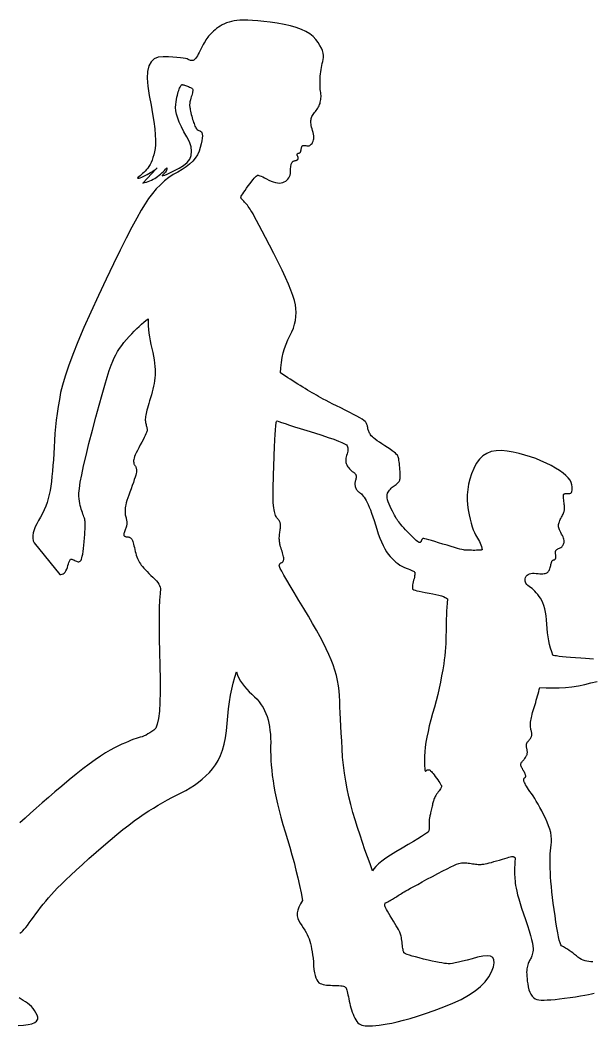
# Model space of a CAD drawing. Extents: x -1967 to 1912, y -945 to 732.
# Drawn here: x -936 to -27, y -945 to 654 of the extents above; entities that cross this region are included whole.
import ezdxf

# ---------------------------------------------------------------- set-up
doc = ezdxf.new("R2010")
doc.units = 0
doc.header["$LTSCALE"] = 20
doc.layers.add('_____1', color=7, linetype='CONTINUOUS')

msp = doc.modelspace()

# ---------------------------------------------------------------- linework, layer by layer
at = {"layer": '_____1', "color": 0, "linetype": 'CONTINUOUS', "flags": 128}
for points in [[(-24.9, -361.7), (-30.9, -361.4), (-37.6, -361), (-45, -360.5), (-53.2, -359.9), (-61.2, -359.2), (-68.2, -358.6), (-74.2, -357.9), (-79.2, -357.4), (-83.3, -356.8), (-86.3, -356.3), (-88.3, -355.8), (-89.4, -355.3), (-89.4, -355.3), (-91.2, -350), (-92.9, -344.6), (-94.4, -338.8), (-95.6, -332.8), (-96.7, -326.6), (-97.6, -320.1), (-98.3, -313.3), (-98.9, -306.3), (-99.4, -299.4), (-100.1, -293), (-101.1, -287.1), (-102.3, -281.7), (-103.7, -276.8), (-105.2, -272.4), (-107.1, -268.5), (-109.1, -265.1), (-111.2, -262), (-113.4, -259.2), (-115.6, -256.5), (-117.8, -254), (-120, -251.8), (-122.3, -249.7), (-124.6, -247.8), (-126.9, -246.2), (-129, -244.6), (-130.8, -243), (-132.1, -241.3), (-133, -239.5), (-133.5, -237.7), (-133.6, -235.8), (-133.4, -233.9), (-132.7, -231.9), (-131.6, -230), (-130.3, -228.4), (-128.6, -227.2), (-126.7, -226.2), (-124.5, -225.6), (-121.9, -225.2), (-119.1, -225.2), (-116, -225.5), (-112.8, -225.8), (-110, -226), (-107.4, -226.1), (-105.1, -226.1), (-103.1, -225.9), (-101.4, -225.6), (-100, -225.2), (-98.8, -224.6), (-97.8, -223.9), (-96.9, -223), (-96.1, -222), (-95.3, -220.8), (-94.7, -219.5), (-94.1, -218.1), (-93.5, -216.4), (-93.1, -214.7), (-92.7, -212.9), (-92.3, -211.4), (-91.9, -210), (-91.6, -208.8), (-91.4, -207.8), (-91.1, -207), (-90.9, -206.4), (-90.7, -205.9), (-90.6, -205.6), (-90.3, -205.3), (-90, -205), (-89.7, -204.8), (-89.3, -204.6), (-88.9, -204.4), (-88.4, -204.2), (-87.9, -204), (-87.3, -203.9), (-86.9, -203.7), (-86.4, -203.5), (-86, -203.2), (-85.7, -202.9), (-85.3, -202.6), (-85.1, -202.3), (-84.9, -201.9), (-84.7, -201.4), (-84.6, -200.9), (-84.5, -200.2), (-84.4, -199.5), (-84.5, -198.7), (-84.5, -197.8), (-84.6, -196.8), (-84.8, -195.8), (-84.9, -194.7), (-85, -193.7), (-85.1, -192.8), (-85.1, -192), (-85.1, -191.3), (-85.1, -190.6), (-85, -190), (-84.8, -189.6), (-84.6, -189.1), (-84.2, -188.7), (-83.7, -188.2), (-83, -187.7), (-82.2, -187.2), (-81.2, -186.6), (-80.1, -186.1), (-78.8, -185.5), (-77.5, -184.9), (-76.4, -184.2), (-75.3, -183.3), (-74.4, -182.4), (-73.5, -181.4), (-72.8, -180.3), (-72.2, -179), (-71.7, -177.7), (-71.4, -176.3), (-71.3, -174.7), (-71.4, -173), (-71.7, -171.2), (-72.3, -169.3), (-73.1, -167.3), (-74.1, -165.1), (-75.4, -162.9), (-76.6, -160.6), (-77.7, -158.5), (-78.6, -156.5), (-79.3, -154.7), (-79.9, -153), (-80.2, -151.4), (-80.4, -150), (-80.4, -148.8), (-80.2, -147.6), (-79.9, -146.2), (-79.5, -144.8), (-79, -143.3), (-78.4, -141.7), (-77.6, -140), (-76.7, -138.2), (-75.7, -136.4), (-74.7, -134.5), (-73.8, -132.8), (-73.1, -131.2), (-72.4, -129.7), (-71.9, -128.3), (-71.5, -127), (-71.2, -125.9), (-71, -124.9), (-70.9, -123.9), (-70.8, -122.7), (-70.8, -121.2), (-70.9, -119.6), (-71, -117.8), (-71.2, -115.8), (-71.4, -113.6), (-71.7, -111.2), (-72, -108.8), (-72.2, -106.7), (-72.4, -104.8), (-72.5, -103.3), (-72.5, -102), (-72.4, -101), (-72.3, -100.2), (-72, -99.7), (-71.7, -99.4), (-71.2, -99.1), (-70.4, -98.9), (-69.5, -98.7), (-68.4, -98.6), (-67.1, -98.5), (-65.6, -98.5), (-63.9, -98.6), (-62.2, -98.4), (-60.9, -97.8), (-59.8, -96.8), (-59, -95.3), (-58.6, -93.3), (-58.4, -90.9), (-58.6, -88), (-59, -84.7), (-60, -81.1), (-61.9, -77.5), (-64.8, -73.7), (-68.5, -69.9), (-73.1, -66.1), (-78.6, -62.1), (-84.9, -58.1), (-92.2, -54), (-100.1, -50.1), (-108.2, -46.4), (-116.5, -43.1), (-125.1, -40.1), (-133.9, -37.4), (-142.9, -35), (-152.2, -32.9), (-161.8, -31.1), (-171, -30.2), (-179.6, -30.5), (-187.4, -32), (-194.4, -34.8), (-200.7, -38.9), (-206.2, -44.2), (-211, -50.8), (-215.1, -58.7), (-218.4, -67.1), (-221.1, -75.5), (-223.2, -83.9), (-224.6, -92.1), (-225.4, -100.4), (-225.5, -108.5), (-224.9, -116.6), (-223.7, -124.7), (-222.2, -132.3), (-220.7, -139.3), (-219.1, -145.7), (-217.4, -151.3), (-215.8, -156.3), (-214.1, -160.5), (-212.4, -164.1), (-210.7, -167.1), (-209, -169.6), (-207.4, -172.2), (-206.1, -174.8), (-204.8, -177.4), (-203.8, -180), (-202.9, -182.7), (-202.1, -185.3), (-201.5, -187.9), (-201.5, -187.9), (-201.8, -188.1), (-202.5, -188.3), (-203.5, -188.5), (-204.8, -188.6), (-206.4, -188.7), (-208.4, -188.8), (-210.7, -188.8), (-213.3, -188.9), (-216, -188.9), (-218.5, -188.8), (-220.8, -188.8), (-222.9, -188.8), (-224.9, -188.7), (-226.7, -188.6), (-228.3, -188.5), (-229.7, -188.4), (-231.4, -188.1), (-233.8, -187.6), (-237, -186.8), (-240.9, -185.7), (-245.6, -184.4), (-251, -182.8), (-257.2, -180.9), (-264.1, -178.8), (-271, -176.7), (-277, -174.8), (-282.2, -173.3), (-286.5, -172.1), (-290, -171.1), (-292.6, -170.5), (-294.4, -170.2), (-295.3, -170.1), (-295.8, -170.3), (-296.2, -170.5), (-296.7, -170.8), (-297, -171.1), (-297.4, -171.6), (-297.7, -172.1), (-298, -172.7), (-298.3, -173.3), (-298.5, -174), (-298.8, -174.6), (-299.1, -175.1), (-299.5, -175.5), (-299.9, -175.9), (-300.3, -176.2), (-300.8, -176.4), (-301.3, -176.5), (-302, -176.4), (-303.1, -175.8), (-304.6, -174.8), (-306.4, -173.3), (-308.5, -171.3), (-311.1, -168.9), (-313.9, -166), (-317.2, -162.7), (-320.5, -159.3), (-323.5, -156.1), (-326.3, -153.1), (-328.7, -150.4), (-330.9, -147.9), (-332.8, -145.7), (-334.4, -143.7), (-335.7, -141.9), (-336.9, -140.1), (-338.3, -138), (-339.7, -135.6), (-341.2, -132.9), (-342.8, -130), (-344.4, -126.7), (-346.2, -123.1), (-348.1, -119.3), (-349.8, -115.4), (-351.1, -111.9), (-352.1, -108.6), (-352.7, -105.6), (-352.9, -102.8), (-352.7, -100.4), (-352.1, -98.2), (-351.2, -96.3), (-350.1, -94.6), (-348.8, -93), (-347.6, -91.4), (-346.2, -90), (-344.8, -88.6), (-343.3, -87.4), (-341.7, -86.2), (-340.1, -85.1), (-338.5, -84), (-337.1, -83), (-335.9, -81.8), (-334.8, -80.7), (-333.9, -79.6), (-333.2, -78.4), (-332.7, -77.2), (-332.4, -76), (-332.2, -74.7), (-332, -73), (-331.9, -71.1), (-331.9, -68.9), (-332, -66.4), (-332.1, -63.6), (-332.4, -60.6), (-332.6, -57.3), (-333, -54), (-333.3, -50.9), (-333.7, -48.2), (-334, -45.8), (-334.4, -43.6), (-334.8, -41.8), (-335.3, -40.2), (-335.7, -39), (-336.5, -37.7), (-337.7, -36.3), (-339.5, -34.6), (-341.8, -32.7), (-344.7, -30.5), (-348.1, -28.1), (-352, -25.5), (-356.5, -22.6), (-361, -19.8), (-365, -17.1), (-368.5, -14.6), (-371.6, -12.3), (-374.2, -10.2), (-376.3, -8.4), (-377.9, -6.7), (-379.1, -5.2), (-380, -3.8), (-380.8, -2.4), (-381.4, -1.1), (-382, 0.2), (-382.5, 1.5), (-382.9, 2.8), (-383.2, 4.1), (-383.3, 5.3), (-383.5, 6.6), (-383.8, 7.8), (-384.1, 9), (-384.5, 10.2), (-384.9, 11.3), (-385.5, 12.5), (-386.1, 13.7), (-386.7, 14.8), (-387.9, 16.1), (-389.8, 17.7), (-392.6, 19.6), (-396.3, 21.8), (-400.8, 24.3), (-406.1, 27.2), (-412.3, 30.4), (-419.3, 33.8), (-426.4, 37.4), (-433.1, 40.7), (-439.2, 43.7), (-444.8, 46.6), (-449.9, 49.2), (-454.4, 51.6), (-458.4, 53.8), (-461.9, 55.8), (-465.2, 57.7), (-468.6, 59.7), (-472.1, 61.7), (-475.6, 63.8), (-479.3, 66), (-483.1, 68.3), (-486.9, 70.6), (-490.9, 73), (-494.9, 75.5), (-498.8, 78), (-502.8, 80.5), (-506.8, 83), (-510.7, 85.5), (-514.6, 88), (-518.5, 90.6), (-522.4, 93.1), (-522.4, 93.1), (-521.9, 101.5), (-520.9, 109.6), (-519.6, 117.5), (-517.9, 125), (-515.8, 132.2), (-513.4, 139.1), (-510.6, 145.7), (-507.4, 152), (-504.3, 158.2), (-501.8, 164.4), (-499.9, 170.6), (-498.5, 176.7), (-497.7, 182.9), (-497.5, 189.2), (-497.8, 195.4), (-498.7, 201.6), (-500.3, 208.3), (-502.7, 216), (-505.8, 224.7), (-509.7, 234.4), (-514.4, 245), (-519.8, 256.7), (-526, 269.3), (-532.9, 282.9), (-539.9, 296.3), (-546.1, 308.2), (-551.6, 318.6), (-556.3, 327.6), (-560.3, 335.2), (-563.5, 341.3), (-566, 345.9), (-567.8, 349), (-569.2, 351.4), (-570.6, 353.7), (-572, 355.8), (-573.5, 357.8), (-574.9, 359.7), (-576.4, 361.5), (-577.9, 363.2), (-579.4, 364.7), (-580.8, 366.2), (-582, 367.5), (-583.1, 368.6), (-583.9, 369.6), (-584.6, 370.5), (-585, 371.3), (-585.3, 371.9), (-585.4, 372.4), (-585.2, 373.1), (-584.6, 374.2), (-583.7, 375.8), (-582.4, 377.8), (-580.7, 380.3), (-578.7, 383.3), (-576.3, 386.7), (-573.5, 390.5), (-570.7, 394.4), (-568.1, 397.7), (-565.9, 400.6), (-563.9, 402.9), (-562.2, 404.8), (-560.8, 406.1), (-559.6, 407), (-558.8, 407.3), (-557.9, 407.3), (-556.6, 407), (-554.9, 406.5), (-552.9, 405.7), (-550.5, 404.6), (-547.7, 403.3), (-544.5, 401.7), (-540.9, 399.8), (-537.3, 398.1), (-533.8, 396.7), (-530.4, 395.7), (-527.3, 395.1), (-524.3, 394.9), (-521.5, 395.1), (-518.8, 395.7), (-516.3, 396.8), (-514, 398.1), (-512.1, 399.6), (-510.4, 401.3), (-509, 403.2), (-507.9, 405.3), (-507.1, 407.6), (-506.6, 410.1), (-506.4, 412.8), (-506.3, 415.5), (-506.2, 417.9), (-506, 420.1), (-505.8, 422), (-505.6, 423.7), (-505.2, 425.1), (-504.9, 426.2), (-504.5, 427.1), (-504, 427.8), (-503.5, 428.4), (-502.9, 429), (-502.3, 429.5), (-501.6, 429.9), (-500.8, 430.2), (-500, 430.4), (-499.1, 430.6), (-498.3, 430.7), (-497.5, 430.9), (-496.8, 431.2), (-496.2, 431.4), (-495.7, 431.8), (-495.2, 432.1), (-494.8, 432.5), (-494.5, 433), (-494.3, 433.5), (-494.2, 434), (-494.1, 434.5), (-494.1, 435.1), (-494.2, 435.6), (-494.4, 436.2), (-494.6, 436.8), (-495, 437.4), (-495.3, 438), (-495.6, 438.6), (-495.8, 439.1), (-496, 439.5), (-496, 440), (-496, 440.3), (-496, 440.7), (-495.9, 440.9), (-495.7, 441.2), (-495.5, 441.4), (-495.2, 441.6), (-494.9, 441.8), (-494.5, 442), (-494.1, 442.2), (-493.7, 442.3), (-493.2, 442.5), (-492.7, 442.6), (-492.3, 442.8), (-491.9, 443), (-491.5, 443.2), (-491.2, 443.4), (-490.9, 443.6), (-490.7, 443.9), (-490.5, 444.2), (-490.3, 444.5), (-490.2, 444.9), (-490, 445.4), (-489.9, 445.9), (-489.8, 446.5), (-489.6, 447.2), (-489.5, 447.9), (-489.4, 448.7), (-489.3, 449.5), (-489.1, 450.3), (-488.9, 451), (-488.7, 451.7), (-488.5, 452.3), (-488.2, 452.9), (-487.9, 453.4), (-487.6, 453.9), (-487.2, 454.3), (-486.7, 454.6), (-486, 454.8), (-485.3, 454.9), (-484.3, 454.9), (-483.3, 454.7), (-482.1, 454.5), (-480.7, 454.2), (-479.3, 453.9), (-478, 453.9), (-476.8, 454.2), (-475.5, 454.7), (-474.4, 455.5), (-473.3, 456.6), (-472.2, 458), (-471.2, 459.6), (-470.4, 461.4), (-469.8, 463.4), (-469.4, 465.5), (-469.3, 467.7), (-469.4, 470.2), (-469.7, 472.7), (-470.3, 475.4), (-471.2, 478.3), (-472.1, 481.1), (-472.8, 483.8), (-473.4, 486.3), (-473.8, 488.6), (-474, 490.7), (-474.1, 492.7), (-474, 494.4), (-473.8, 496), (-473.4, 497.5), (-472.9, 499), (-472.3, 500.6), (-471.4, 502.2), (-470.5, 503.8), (-469.4, 505.4), (-468.2, 507.1), (-466.8, 508.8), (-465.4, 510.5), (-464.1, 512.3), (-463, 514.1), (-461.9, 515.9), (-461, 517.8), (-460.2, 519.7), (-459.5, 521.6), (-459, 523.6), (-458.5, 525.6), (-458.2, 527.6), (-458, 529.8), (-457.9, 531.9), (-457.9, 534.2), (-458, 536.5), (-458.3, 538.8), (-458.6, 541.2), (-459, 543.7), (-459.2, 546.4), (-459.4, 549.1), (-459.5, 552), (-459.5, 555.1), (-459.5, 558.2), (-459.3, 561.5), (-459.1, 565), (-458.7, 568.4), (-458.3, 571.9), (-457.9, 575.2), (-457.3, 578.5), (-456.7, 581.8), (-456, 585), (-455.2, 588.2), (-454.3, 591.3), (-453.7, 594.5), (-453.7, 597.9), (-454.3, 601.5), (-455.5, 605.4), (-457.2, 609.5), (-459.6, 613.8), (-462.5, 618.3), (-466, 623), (-470.3, 627.7), (-475.6, 631.9), (-481.8, 635.8), (-489, 639.2), (-497.2, 642.3), (-506.3, 644.9), (-516.4, 647.2), (-527.5, 649), (-538.6, 650.6), (-548.9, 651.8), (-558.2, 652.8), (-566.7, 653.4), (-574.2, 653.8), (-580.9, 654), (-586.7, 653.8), (-591.6, 653.3), (-596, 652.7), (-600.2, 651.8), (-604.1, 650.7), (-607.9, 649.5), (-611.5, 648), (-614.8, 646.4), (-618, 644.5), (-621, 642.5), (-623.8, 640.4), (-626.4, 638.4), (-628.8, 636.3), (-631, 634.3), (-633, 632.3), (-634.8, 630.4), (-636.5, 628.5), (-637.9, 626.6), (-639.3, 624.7), (-640.8, 622.5), (-642.2, 620.2), (-643.7, 617.7), (-645.2, 615), (-646.8, 612.1), (-648.4, 609), (-650, 605.8), (-651.6, 602.6), (-653.1, 599.8), (-654.5, 597.3), (-655.9, 595.2), (-657.1, 593.5), (-658.3, 592.1), (-659.3, 591), (-660.3, 590.4), (-661.3, 590), (-662.3, 589.7), (-663.3, 589.6), (-664.4, 589.7), (-665.5, 589.9), (-666.6, 590.2), (-667.8, 590.7), (-669.1, 591.4), (-670.8, 592.2), (-673.4, 592.8), (-677, 593.5), (-681.5, 594), (-686.9, 594.6), (-693.3, 595), (-700.5, 595.5), (-708.8, 595.8), (-716.7, 595.2), (-723.1, 592.5), (-728.1, 587.8), (-731.6, 581.1), (-733.7, 572.3), (-734.2, 561.6), (-733.3, 548.8), (-730.9, 534.1), (-728, 518.9), (-725.6, 505.1), (-723.7, 492.6), (-722.3, 481.4), (-721.4, 471.6), (-721, 463), (-721.2, 455.7), (-721.8, 449.8), (-722.7, 444.7), (-723.8, 439.9), (-725, 435.5), (-726.4, 431.5), (-727.9, 427.8), (-729.6, 424.4), (-731.4, 421.4), (-733.4, 418.8), (-735.4, 416.3), (-737.5, 414.1), (-739.5, 411.9), (-741.6, 409.9), (-743.6, 408.1), (-745.6, 406.3), (-747.7, 404.8), (-749.7, 403.3), (-749.7, 403.3), (-749.2, 402.8), (-748.3, 402.6), (-747, 402.7), (-745.2, 403.2), (-743, 404.1), (-740.4, 405.3), (-737.4, 406.9), (-734, 408.8), (-734, 408.8), (-731.4, 410.3), (-729.1, 411.6), (-726.9, 412.9), (-725, 414.1), (-723.4, 415.2), (-721.9, 416.2), (-720.7, 417), (-719.7, 417.8), (-719.7, 417.8), (-718.2, 419.4), (-718.3, 419.3), (-718.4, 419.1), (-718.6, 418.9), (-718.8, 418.7), (-719, 418.5), (-719.2, 418.3), (-719.5, 418.1), (-719.7, 417.8), (-719.7, 417.8), (-741.3, 394.9), (-738.3, 395.6), (-735.4, 396.5), (-732.6, 397.4), (-729.9, 398.5), (-727.3, 399.7), (-724.7, 401), (-722.3, 402.4), (-720, 403.9), (-717.7, 405.5), (-715.4, 407.3), (-713.2, 409.1), (-711.1, 411), (-709, 412.9), (-706.9, 415), (-704.9, 417.2), (-702.9, 419.4), (-702.9, 419.4), (-702.9, 418.1), (-703.2, 416.7), (-703.7, 415.3), (-704.3, 413.9), (-705.3, 412.4), (-706.4, 411), (-707.7, 409.5), (-709.3, 408), (-710.3, 406.9), (-710.2, 406.5), (-708.8, 406.7), (-706.2, 407.7), (-702.3, 409.3), (-697.3, 411.6), (-691, 414.7), (-683.5, 418.4), (-676.3, 422.7), (-670.6, 427.6), (-666.6, 433.1), (-664.3, 439), (-663.6, 445.6), (-664.5, 452.6), (-667, 460.3), (-671.3, 468.4), (-675.9, 476.6), (-679.9, 484.3), (-683.2, 491.5), (-685.7, 498.1), (-687.6, 504.3), (-688.7, 509.9), (-689.2, 515), (-688.9, 519.6), (-688.3, 523.8), (-687.7, 527.7), (-687, 531.3), (-686.3, 534.5), (-685.6, 537.4), (-684.9, 540), (-684.1, 542.2), (-683.3, 544.1), (-682.6, 545.8), (-681.9, 547.3), (-681.2, 548.5), (-680.6, 549.5), (-680.1, 550.3), (-679.6, 550.9), (-679.2, 551.3), (-678.9, 551.4), (-678.5, 551.4), (-677.9, 551.3), (-677.1, 551.1), (-676.1, 550.9), (-674.9, 550.5), (-673.5, 550.1), (-671.9, 549.5), (-670.2, 548.9), (-668.4, 548.2), (-666.9, 547.5), (-665.5, 546.9), (-664.4, 546.3), (-663.5, 545.6), (-662.7, 545), (-662.2, 544.5), (-661.9, 543.9), (-661.8, 543.2), (-661.8, 542.3), (-661.9, 541.1), (-662.1, 539.7), (-662.4, 538.1), (-662.9, 536.3), (-663.4, 534.3), (-664.1, 532), (-664.7, 529.7), (-665.3, 527.5), (-665.8, 525.6), (-666.2, 523.9), (-666.5, 522.3), (-666.7, 521), (-666.8, 519.8), (-666.8, 518.8), (-666.8, 517.8), (-666.6, 516.6), (-666.4, 515.1), (-666.1, 513.4), (-665.7, 511.4), (-665.2, 509.1), (-664.7, 506.7), (-664.1, 503.9), (-663.4, 501.1), (-662.7, 498.5), (-662, 496), (-661.3, 493.6), (-660.6, 491.4), (-659.8, 489.4), (-659.1, 487.4), (-658.4, 485.6), (-657.6, 484), (-656.7, 482.5), (-655.7, 481.2), (-654.6, 480.1), (-653.4, 479.1), (-652.2, 478.3), (-650.8, 477.7), (-649.4, 477.3), (-648.1, 476.5), (-647.2, 475.1), (-646.6, 472.9), (-646.5, 470.1), (-646.7, 466.5), (-647.4, 462.2), (-648.4, 457.3), (-649.8, 451.6), (-651.8, 445.7), (-654.4, 440), (-657.8, 434.7), (-661.9, 429.7), (-666.8, 424.9), (-672.3, 420.5), (-678.6, 416.3), (-685.6, 412.4), (-692.8, 408.4), (-699.8, 403.7), (-706.7, 398.3), (-713.3, 392.3), (-719.7, 385.7), (-725.9, 378.4), (-731.9, 370.4), (-737.7, 361.8), (-743.9, 351.8), (-750.9, 339.4), (-758.8, 324.6), (-767.7, 307.6), (-777.4, 288.2), (-787.9, 266.4), (-799.4, 242.4), (-811.8, 216), (-823.9, 189.5), (-834.8, 165.1), (-844.3, 142.7), (-852.4, 122.4), (-859.2, 104.1), (-864.8, 88), (-868.9, 73.8), (-871.8, 61.8), (-873.8, 50.8), (-875.7, 39.8), (-877.3, 28.9), (-878.8, 18.1), (-880, 7.3), (-880.9, -3.4), (-881.7, -14.1), (-882.3, -24.7), (-882.7, -35), (-883.3, -44.9), (-884, -54.2), (-884.8, -63.1), (-885.6, -71.4), (-886.5, -79.3), (-887.6, -86.6), (-888.7, -93.5), (-890, -100), (-891.6, -106.4), (-893.4, -112.6), (-895.5, -118.7), (-897.9, -124.6), (-900.6, -130.4), (-903.6, -136), (-906.8, -141.4), (-909.8, -146.7), (-912.3, -151.7), (-914.1, -156.5), (-915.3, -161.1), (-915.9, -165.5), (-915.9, -169.6), (-915.3, -173.5), (-914, -177.2), (-914, -177.2), (-873.3, -227.1), (-871.3, -227.3), (-869.5, -227), (-867.7, -226.3), (-866.1, -225.2), (-864.7, -223.5), (-863.4, -221.5), (-862.2, -218.9), (-861.1, -216), (-860.2, -213), (-859.3, -210.3), (-858.6, -208.1), (-857.8, -206.2), (-857.2, -204.8), (-856.6, -203.7), (-856.2, -203), (-855.7, -202.7), (-855.3, -202.7), (-854.7, -202.7), (-854, -202.9), (-853.1, -203.2), (-852.1, -203.7), (-850.9, -204.2), (-849.6, -204.8), (-848.1, -205.6), (-846.7, -206.3), (-845.3, -206.8), (-844.1, -207), (-842.9, -206.9), (-841.9, -206.7), (-840.9, -206.1), (-840.1, -205.3), (-839.4, -204.3), (-838.7, -202.8), (-838.1, -200.8), (-837.4, -198), (-836.8, -194.7), (-836.2, -190.7), (-835.6, -186.1), (-835, -180.9), (-834.4, -175.1), (-833.9, -169.2), (-833.4, -163.9), (-833.1, -159.2), (-832.8, -155.1), (-832.6, -151.6), (-832.6, -148.6), (-832.6, -146.2), (-832.7, -144.4), (-832.9, -142.9), (-833.2, -141.2), (-833.6, -139.4), (-834.1, -137.5), (-834.7, -135.5), (-835.4, -133.4), (-836.3, -131.2), (-837.2, -128.8), (-838.2, -126.3), (-839, -123.6), (-839.9, -120.7), (-840.6, -117.6), (-841.3, -114.2), (-841.9, -110.7), (-842.4, -107), (-842.9, -103), (-842.9, -97.8), (-842.1, -90.4), (-840.6, -80.7), (-838.3, -68.7), (-835.3, -54.4), (-831.4, -37.9), (-826.8, -19.1), (-821.4, 1.9), (-815.8, 23), (-810.7, 42), (-806, 58.9), (-801.7, 73.7), (-797.9, 86.4), (-794.6, 96.9), (-791.6, 105.4), (-789.1, 111.7), (-786.8, 116.9), (-784.1, 122), (-781.2, 127.1), (-778.1, 132), (-774.7, 136.9), (-771.1, 141.7), (-767.2, 146.4), (-763.1, 151), (-758.9, 155.5), (-754.8, 159.7), (-750.8, 163.6), (-747, 167.2), (-743.3, 170.6), (-739.7, 173.7), (-736.2, 176.5), (-732.8, 179.1), (-732.8, 179.1), (-732.8, 173.6), (-732.6, 167.9), (-732.2, 162.2), (-731.6, 156.3), (-730.7, 150.4), (-729.7, 144.3), (-728.4, 138.2), (-726.9, 131.9), (-725.5, 125.7), (-724.2, 119.8), (-723.3, 114.1), (-722.5, 108.7), (-722, 103.5), (-721.7, 98.6), (-721.6, 93.9), (-721.8, 89.5), (-722.2, 85.2), (-722.7, 80.8), (-723.3, 76.4), (-724.1, 71.9), (-725.1, 67.4), (-726.2, 62.9), (-727.5, 58.2), (-728.9, 53.6), (-730.3, 49), (-731.6, 44.8), (-732.7, 40.9), (-733.7, 37.3), (-734.6, 34.1), (-735.4, 31.1), (-736, 28.4), (-736.4, 26.1), (-736.8, 24), (-737, 21.9), (-737.2, 19.9), (-737.2, 18), (-737.1, 16.2), (-736.9, 14.4), (-736.5, 12.7), (-736.1, 11.1), (-735.6, 9.5), (-735.2, 8.1), (-734.9, 6.7), (-734.7, 5.4), (-734.5, 4.2), (-734.5, 3), (-734.5, 2), (-734.5, 1), (-734.8, -0.2), (-735.4, -1.8), (-736.2, -3.9), (-737.4, -6.5), (-738.9, -9.5), (-740.7, -13), (-742.8, -17), (-745.3, -21.4), (-747.7, -25.9), (-749.8, -30), (-751.6, -33.7), (-753.1, -36.9), (-754.2, -39.8), (-755.1, -42.3), (-755.6, -44.5), (-755.8, -46.2), (-755.8, -47.7), (-755.7, -49), (-755.6, -50.2), (-755.3, -51.3), (-755, -52.3), (-754.6, -53.2), (-754.1, -53.9), (-753.6, -54.5), (-753, -55.1), (-752.5, -55.9), (-752.1, -56.7), (-751.8, -57.7), (-751.6, -58.7), (-751.4, -59.9), (-751.3, -61.2), (-751.3, -62.7), (-751.4, -64.4), (-751.9, -66.6), (-752.5, -69.4), (-753.5, -72.7), (-754.7, -76.5), (-756.2, -80.8), (-757.9, -85.6), (-759.9, -90.9), (-761.9, -96.3), (-763.6, -101.2), (-765.2, -105.6), (-766.5, -109.6), (-767.5, -113.2), (-768.3, -116.3), (-768.9, -118.9), (-769.2, -121.1), (-769.4, -123.1), (-769.5, -125), (-769.5, -126.9), (-769.5, -128.7), (-769.3, -130.5), (-769.1, -132.2), (-768.7, -133.9), (-768.3, -135.6), (-767.9, -137.2), (-767.5, -138.7), (-767.2, -140.1), (-767, -141.4), (-766.8, -142.7), (-766.6, -143.9), (-766.6, -145), (-766.6, -146), (-766.6, -147.1), (-766.8, -148.2), (-767, -149.3), (-767.3, -150.6), (-767.7, -152), (-768.1, -153.4), (-768.7, -154.9), (-769.3, -156.5), (-769.9, -158), (-770.4, -159.5), (-770.8, -160.8), (-771.1, -161.9), (-771.2, -162.9), (-771.3, -163.8), (-771.3, -164.5), (-771.1, -165.1), (-770.8, -165.6), (-770.5, -166.1), (-770, -166.5), (-769.4, -166.8), (-768.6, -167), (-767.8, -167.2), (-766.8, -167.4), (-765.7, -167.4), (-764.6, -167.5), (-763.6, -167.7), (-762.6, -168), (-761.8, -168.4), (-760.9, -168.9), (-760.2, -169.5), (-759.5, -170.2), (-758.9, -171), (-758.3, -172), (-757.7, -173.4), (-757.1, -175), (-756.5, -176.9), (-755.9, -179.1), (-755.2, -181.6), (-754.6, -184.3), (-753.9, -187.4), (-753.2, -190.6), (-752.4, -193.6), (-751.6, -196.4), (-750.7, -199.1), (-749.7, -201.6), (-748.7, -203.9), (-747.6, -206.1), (-746.5, -208.2), (-745.1, -210.2), (-743.6, -212.4), (-741.7, -214.7), (-739.5, -217.2), (-737.1, -219.8), (-734.4, -222.6), (-731.4, -225.5), (-728.2, -228.6), (-725, -231.7), (-722.1, -234.6), (-719.6, -237.4), (-717.5, -240.1), (-715.8, -242.6), (-714.5, -245), (-713.5, -247.2), (-712.9, -249.3), (-712.9, -249.3), (-713.8, -257.7), (-714.5, -268.1), (-715, -280.5), (-715.3, -294.9), (-715.3, -311.2), (-715.1, -329.6), (-714.7, -350), (-714.1, -372.4), (-713.5, -394.4), (-713.5, -413.8), (-714, -430.6), (-714.9, -444.7), (-716.3, -456.2), (-718.3, -465.1), (-720.7, -471.3), (-723.6, -474.9), (-726.7, -477), (-729.9, -479), (-733, -480.8), (-736.1, -482.4), (-739.2, -483.8), (-742.3, -485.1), (-745.4, -486.1), (-748.5, -487), (-751.7, -488), (-755.4, -489.2), (-759.5, -490.7), (-764, -492.5), (-768.9, -494.7), (-774.3, -497.1), (-780, -499.8), (-786.2, -502.8), (-792.9, -506.3), (-800.3, -510.7), (-808.3, -515.9), (-817, -521.9), (-826.4, -528.7), (-836.4, -536.3), (-847.1, -544.7), (-858.4, -553.9), (-869.8, -563.5), (-880.8, -572.7), (-891.3, -581.6), (-901.3, -590.3), (-910.8, -598.7), (-919.8, -606.8), (-928.4, -614.7), (-936.5, -622.2)], [(-936.7, -797.5), (-935.2, -796.5), (-933.6, -795.3), (-931.7, -793.5), (-929.6, -791.2), (-927.2, -788.4), (-924.6, -785.1), (-921.7, -781.2), (-918.5, -776.8), (-915.1, -772), (-911.5, -766.8), (-907.8, -761.7), (-903.8, -756.5), (-899.8, -751.4), (-895.5, -746.3), (-891.1, -741.1), (-886.6, -736), (-881.9, -730.9), (-876.7, -725.4), (-870.6, -719.3), (-863.6, -712.5), (-855.7, -705.1), (-847, -697), (-837.3, -688.3), (-826.8, -678.8), (-815.5, -668.8), (-803.9, -658.7), (-793, -649.4), (-782.5, -640.7), (-772.7, -632.8), (-763.4, -625.5), (-754.7, -618.9), (-746.5, -613), (-738.9, -607.8), (-731.6, -603.1), (-724.3, -598.5), (-716.9, -594), (-709.6, -589.7), (-702.2, -585.6), (-694.8, -581.6), (-687.4, -577.8), (-680, -574.1), (-672.7, -570.4), (-665.7, -566.4), (-659.1, -562.1), (-652.7, -557.5), (-646.6, -552.6), (-640.8, -547.4), (-635.4, -542), (-630.2, -536.3), (-625.4, -530), (-621.2, -522.9), (-617.5, -515.1), (-614.3, -506.5), (-611.7, -497.1), (-609.6, -486.9), (-608, -475.9), (-606.9, -464.1), (-606, -452.2), (-604.8, -440.8), (-603.4, -429.8), (-601.7, -419.3), (-599.8, -409.3), (-597.5, -399.8), (-595.1, -390.7), (-592.3, -382.2), (-592.3, -382.2), (-590.5, -387.1), (-588.3, -392), (-585.7, -396.6), (-582.9, -401.1), (-579.6, -405.5), (-576, -409.7), (-572.1, -413.8), (-567.8, -417.7), (-563.5, -421.6), (-559.6, -425.6), (-556, -429.8), (-552.8, -434.2), (-550, -438.6), (-547.5, -443.3), (-545.4, -448.1), (-543.6, -453), (-542.1, -458.2), (-540.9, -463.5), (-539.9, -469.1), (-539, -475), (-538.4, -481.1), (-538.1, -487.4), (-537.9, -494), (-538, -500.8), (-538, -507.9), (-537.9, -515.2), (-537.6, -522.7), (-537, -530.4), (-536.2, -538.4), (-535.3, -546.6), (-534.1, -555), (-532.7, -563.6), (-531.1, -572.6), (-529.1, -582.1), (-526.9, -592), (-524.4, -602.3), (-521.6, -613.2), (-518.5, -624.4), (-515.1, -636.2), (-511.4, -648.4), (-507.7, -660.7), (-504.2, -673.1), (-500.8, -685.3), (-497.7, -697.4), (-494.7, -709.5), (-492, -721.5), (-489.5, -733.5), (-487.1, -745.3), (-487.1, -745.3), (-490.4, -750.7), (-493, -755.8), (-494.7, -760.7), (-495.6, -765.3), (-495.6, -769.8), (-494.9, -774), (-493.4, -777.9), (-491.1, -781.7), (-488.4, -785.3), (-486, -788.9), (-483.8, -792.5), (-481.7, -796.1), (-479.9, -799.6), (-478.3, -803.1), (-476.9, -806.6), (-475.7, -810.1), (-474.7, -813.8), (-473.7, -817.8), (-472.8, -822.1), (-472, -826.8), (-471.3, -831.9), (-470.6, -837.2), (-470.1, -843), (-469.6, -849.1), (-469.1, -855), (-468.4, -860.2), (-467.4, -864.8), (-466.2, -868.6), (-464.8, -871.8), (-463.2, -874.3), (-461.4, -876.2), (-459.3, -877.3), (-457.1, -878.1), (-454.6, -878.8), (-452, -879.3), (-449.1, -879.8), (-446.1, -880.1), (-442.9, -880.3), (-439.5, -880.4), (-435.9, -880.4), (-432.4, -880.5), (-429.3, -880.6), (-426.6, -880.9), (-424.2, -881.2), (-422.3, -881.7), (-420.7, -882.3), (-419.5, -883.1), (-418.7, -884), (-418.1, -885), (-417.5, -886.5), (-416.9, -888.2), (-416.3, -890.3), (-415.7, -892.7), (-415, -895.4), (-414.4, -898.5), (-413.7, -901.9), (-413, -905.5), (-412.3, -909), (-411.4, -912.5), (-410.4, -915.9), (-409.4, -919.4), (-408.3, -922.8), (-407, -926.1), (-405.7, -929.5), (-404.3, -932.6), (-402.8, -935.4), (-401, -937.8), (-399.2, -939.8), (-397.2, -941.5), (-395.1, -942.8), (-392.8, -943.7), (-390.4, -944.3), (-387.6, -944.6), (-384.3, -944.8), (-380.4, -944.7), (-376, -944.5), (-371, -944.1), (-365.4, -943.5), (-359.3, -942.7), (-352.7, -941.7), (-345.2, -940.4), (-336.6, -938.4), (-327, -935.9), (-316.3, -932.8), (-304.6, -929.2), (-291.8, -924.9), (-277.9, -920.1), (-262.9, -914.7), (-248.2, -908.8), (-235, -902.6), (-223.2, -896.1), (-212.9, -889.2), (-204.1, -882.1), (-196.8, -874.6), (-191, -866.7), (-186.6, -858.6), (-183.8, -850.9), (-182.6, -844.7), (-183, -839.8), (-185, -836.2), (-188.7, -834.1), (-193.9, -833.3), (-200.7, -833.8), (-209.1, -835.7), (-217.8, -838.2), (-225.8, -840.3), (-232.9, -842.1), (-239.1, -843.5), (-244.5, -844.6), (-249, -845.4), (-252.7, -845.9), (-255.6, -846), (-258.3, -845.8), (-261.7, -845.4), (-265.7, -844.8), (-270.3, -844), (-275.5, -843), (-281.3, -841.7), (-287.8, -840.2), (-294.8, -838.5), (-301.8, -836.8), (-307.8, -835.2), (-313, -833.7), (-317.4, -832.4), (-320.8, -831.2), (-323.4, -830.2), (-325.1, -829.3), (-326, -828.5), (-326.4, -827.7), (-326.8, -826.6), (-327.2, -825.3), (-327.5, -823.6), (-327.9, -821.7), (-328.2, -819.6), (-328.5, -817.1), (-328.8, -814.4), (-329.1, -811.6), (-329.5, -809), (-329.8, -806.6), (-330.2, -804.4), (-330.6, -802.4), (-331.1, -800.6), (-331.6, -798.9), (-332.1, -797.4), (-332.7, -795.9), (-333.7, -793.9), (-334.9, -791.5), (-336.4, -788.8), (-338.2, -785.7), (-340.3, -782.2), (-342.7, -778.3), (-345.4, -774), (-348, -769.7), (-350.3, -765.9), (-352.2, -762.6), (-353.8, -759.8), (-355, -757.4), (-355.9, -755.4), (-356.4, -754), (-356.6, -753), (-356.6, -753), (-355.8, -749.2), (-353.9, -748.4), (-351.9, -747.5), (-350, -746.6), (-348.2, -745.6), (-346.3, -744.6), (-344.5, -743.5), (-342.7, -742.4), (-340.9, -741.3), (-339.1, -740.1), (-337.3, -738.9), (-335.5, -737.7), (-333.6, -736.5), (-331.6, -735.3), (-329.7, -734.1), (-327.6, -732.9), (-325.6, -731.7), (-323.1, -730.2), (-319.7, -728.3), (-315.4, -725.9), (-310.2, -723.1), (-304.2, -719.8), (-297.3, -716), (-289.5, -711.8), (-280.8, -707.1), (-272.2, -702.4), (-264.4, -698.4), (-257.5, -694.9), (-251.6, -692), (-246.5, -689.6), (-242.3, -687.9), (-239, -686.7), (-236.7, -686.1), (-234.7, -685.8), (-232.7, -685.6), (-230.6, -685.5), (-228.4, -685.6), (-226.2, -685.7), (-224, -685.9), (-221.7, -686.2), (-219.3, -686.7), (-216.9, -687.1), (-214.6, -687.4), (-212.3, -687.7), (-210, -687.9), (-207.8, -688), (-205.7, -688), (-203.5, -688), (-201.5, -687.8), (-199.2, -687.5), (-196.7, -687.1), (-193.7, -686.5), (-190.5, -685.7), (-186.9, -684.8), (-183, -683.7), (-178.7, -682.5), (-174.1, -681.1), (-169.6, -679.7), (-165.6, -678.5), (-162.2, -677.5), (-159.3, -676.7), (-157, -676.1), (-155.2, -675.7), (-154, -675.4), (-153.3, -675.4), (-152.9, -675.5), (-152.5, -675.6), (-152.2, -675.7), (-151.9, -675.8), (-151.6, -675.9), (-151.3, -675.9), (-151.1, -676), (-150.9, -676.1), (-150.7, -676.2), (-150.6, -676.4), (-150.4, -676.5), (-150.2, -676.7), (-149.9, -677), (-149.7, -677.2), (-149.5, -677.5), (-149.3, -677.8), (-149.3, -677.8), (-149.4, -680.2), (-149.6, -682.6), (-149.7, -685), (-149.8, -687.5), (-149.9, -689.8), (-150.1, -692.2), (-150.2, -694.6), (-150.2, -696.9), (-150.3, -699.4), (-150.3, -702), (-150.2, -704.8), (-150, -707.8), (-149.7, -711), (-149.4, -714.4), (-149, -717.9), (-148.5, -721.7), (-147.9, -725.9), (-146.8, -730.8), (-145.4, -736.5), (-143.6, -742.9), (-141.5, -750.1), (-139, -757.9), (-136.2, -766.6), (-133, -775.9), (-129.8, -785.2), (-127.1, -793.5), (-124.9, -801), (-123.1, -807.5), (-121.8, -813.2), (-121, -817.9), (-120.6, -821.7), (-120.7, -824.6), (-121.1, -827), (-121.5, -829.2), (-122, -831.3), (-122.6, -833.2), (-123.2, -835), (-123.9, -836.7), (-124.7, -838.2), (-125.5, -839.5), (-126.4, -840.9), (-127.1, -842.4), (-127.9, -844), (-128.5, -845.7), (-129.1, -847.6), (-129.6, -849.7), (-130.1, -851.8), (-130.5, -854.1), (-130.8, -856.7), (-131, -859.5), (-130.9, -862.6), (-130.8, -866), (-130.4, -869.8), (-129.9, -873.8), (-129.3, -878.1), (-128.4, -882.8), (-127.4, -887.3), (-126, -891.2), (-124.4, -894.6), (-122.4, -897.5), (-120.1, -899.8), (-117.6, -901.6), (-114.7, -902.8), (-111.5, -903.4), (-107.8, -903.7), (-103.4, -903.7), (-98.3, -903.6), (-92.4, -903.2), (-85.9, -902.7), (-78.6, -901.9), (-70.6, -900.9), (-61.9, -899.7), (-53.3, -898.4), (-45.6, -897.2), (-38.7, -896), (-32.8, -895), (-27.8, -894), (-23.6, -893)], [(-25.8, -842.7), (-29, -842.8), (-32.1, -842.6), (-35.1, -842.1), (-38.1, -841.4), (-41, -840.4), (-43.9, -839), (-46.6, -837.4), (-49.4, -835.6), (-52, -833.4), (-54.7, -831.1), (-57.5, -828.9), (-60.3, -826.8), (-63.2, -824.8), (-66.2, -822.9), (-69.2, -821), (-72.4, -819.2), (-75.6, -817.5), (-75.6, -817.5), (-76.7, -815.7), (-77.8, -812.7), (-79.1, -808.5), (-80.3, -803.1), (-81.6, -796.6), (-83, -789), (-84.4, -780.1), (-85.9, -770.1), (-87.3, -759.8), (-88.6, -749.9), (-89.8, -740.6), (-90.8, -731.7), (-91.6, -723.3), (-92.3, -715.5), (-92.9, -708.1), (-93.3, -701.2), (-93.6, -694.7), (-93.8, -688.5), (-93.8, -682.5), (-93.7, -676.9), (-93.4, -671.5), (-93, -666.4), (-92.5, -661.6), (-91.9, -657), (-91.4, -652.5), (-91.4, -647.8), (-91.8, -642.8), (-92.8, -637.6), (-94.2, -632.2), (-96, -626.6), (-98.4, -620.7), (-101.2, -614.6), (-104.2, -608.6), (-107.1, -602.9), (-110, -597.5), (-112.8, -592.5), (-115.6, -587.7), (-118.2, -583.4), (-120.8, -579.3), (-123.4, -575.6), (-125.8, -572.2), (-127.9, -569.1), (-129.7, -566.3), (-131.3, -563.8), (-132.6, -561.6), (-133.6, -559.6), (-134.4, -558), (-134.9, -556.7), (-135.2, -555.6), (-135.4, -554.5), (-135.5, -553.6), (-135.5, -552.8), (-135.3, -552.1), (-135, -551.5), (-134.7, -550.9), (-134.2, -550.5), (-133.6, -550.2), (-133.2, -549.8), (-132.9, -549.3), (-132.6, -548.8), (-132.5, -548.3), (-132.4, -547.7), (-132.5, -547.1), (-132.6, -546.4), (-132.8, -545.7), (-133.1, -544.9), (-133.5, -543.9), (-134, -542.9), (-134.6, -541.7), (-135.3, -540.4), (-136.1, -539), (-136.9, -537.5), (-137.8, -535.9), (-138.5, -534.5), (-139.1, -533.3), (-139.6, -532.1), (-140, -531.1), (-140.2, -530.2), (-140.3, -529.4), (-140.3, -528.7), (-140.1, -528.1), (-139.9, -527.4), (-139.5, -526.6), (-139, -525.8), (-138.3, -524.8), (-137.6, -523.9), (-136.7, -522.8), (-135.7, -521.7), (-134.7, -520.6), (-133.8, -519.5), (-133, -518.4), (-132.3, -517.3), (-131.6, -516.3), (-131.1, -515.2), (-130.7, -514.2), (-130.3, -513.2), (-130.1, -512.2), (-129.9, -511.1), (-129.8, -510.1), (-129.8, -509), (-129.9, -507.9), (-130, -506.7), (-130.2, -505.6), (-130.5, -504.4), (-130.8, -503.2), (-131, -502.1), (-131.2, -501.1), (-131.4, -500.1), (-131.4, -499.3), (-131.4, -498.5), (-131.4, -497.7), (-131.3, -497.1), (-131.1, -496.4), (-130.8, -495.7), (-130.5, -495), (-130, -494.2), (-129.4, -493.3), (-128.8, -492.5), (-128, -491.5), (-127.1, -490.5), (-126.3, -489.6), (-125.5, -488.6), (-124.9, -487.7), (-124.3, -486.7), (-123.8, -485.8), (-123.5, -484.9), (-123.2, -484.1), (-123, -483.2), (-122.9, -482.4), (-122.9, -481.4), (-122.9, -480.3), (-123, -479.1), (-123.2, -477.9), (-123.5, -476.5), (-123.8, -475), (-124.2, -473.5), (-124.5, -471.8), (-124.8, -470), (-124.9, -468.2), (-124.9, -466.2), (-124.9, -464.1), (-124.7, -461.9), (-124.4, -459.6), (-124, -457.3), (-123.4, -454.8), (-122.9, -452.2), (-122.2, -449.4), (-121.5, -446.6), (-120.6, -443.6), (-119.7, -440.5), (-118.7, -437.3), (-117.7, -433.9), (-116.6, -430.5), (-115.6, -427.1), (-114.6, -423.7), (-113.6, -420.3), (-112.7, -416.9), (-111.8, -413.5), (-110.9, -410.1), (-110.1, -406.7), (-110.1, -406.7), (-99.8, -407.4), (-89.5, -407.6), (-79.2, -407.4), (-69, -406.7), (-58.9, -405.6), (-48.8, -404.1), (-38.7, -402.1), (-28.7, -399.6), (-18.7, -397.2)], [(-939.4, -944.3), (-930.7, -943.7), (-923.4, -942.7), (-917.5, -941.3), (-913.1, -939.4), (-910, -937.1), (-908.3, -934.3), (-908, -931.1), (-909.1, -927.5), (-911, -923.8), (-913.2, -920.3), (-915.6, -917), (-918.3, -914), (-921.2, -911.2), (-924.3, -908.7), (-927.6, -906.4), (-931.2, -904.3), (-934.8, -902.2), (-938, -900)]]:
    msp.add_lwpolyline(points, dxfattribs=at)
msp.add_lwpolyline([(-256.8, -266.2), (-257.3, -272.6), (-257.8, -279), (-258.2, -285.5), (-258.5, -291.9), (-258.7, -298.3), (-258.9, -304.8), (-259, -311.3), (-259.1, -317.7), (-259.2, -324.2), (-259.4, -330.6), (-259.7, -337.1), (-260.1, -343.5), (-260.6, -349.9), (-261.3, -356.3), (-262, -362.7), (-262.9, -369.1), (-262.9, -369.1), (-264.4, -378.7), (-266.1, -388.4), (-268, -398.2), (-270.1, -408), (-272.4, -417.9), (-274.9, -428), (-277.5, -438.1), (-280.4, -448.2), (-283.2, -458.2), (-285.7, -467.8), (-287.8, -476.9), (-289.6, -485.6), (-291, -493.9), (-292.1, -501.7), (-292.8, -509), (-293.2, -516), (-293.4, -522.2), (-293.4, -527.5), (-293.3, -531.9), (-293.1, -535.3), (-292.8, -537.8), (-292.4, -539.4), (-291.8, -540), (-291.1, -539.7), (-290.4, -539), (-289.7, -538.4), (-288.9, -538), (-288.2, -537.7), (-287.5, -537.5), (-286.8, -537.5), (-286.1, -537.7), (-285.4, -537.9), (-284.6, -538.4), (-283.7, -539.3), (-282.5, -540.4), (-281.2, -541.9), (-279.8, -543.7), (-278.1, -545.9), (-276.3, -548.3), (-274.3, -551.1), (-272.4, -553.9), (-270.7, -556.4), (-269.2, -558.5), (-268.1, -560.3), (-267.2, -561.7), (-266.5, -562.8), (-266.1, -563.6), (-266, -564), (-266.1, -564.3), (-266.3, -564.9), (-266.8, -565.7), (-267.4, -566.7), (-268.2, -567.9), (-269.1, -569.3), (-270.3, -571), (-271.6, -572.8), (-272.9, -574.7), (-274.1, -576.6), (-275.2, -578.3), (-276.2, -580), (-277, -581.6), (-277.8, -583.1), (-278.3, -584.5), (-278.8, -585.8), (-279.2, -587.2), (-279.7, -588.6), (-280.1, -590.2), (-280.5, -591.9), (-280.9, -593.8), (-281.4, -595.7), (-281.8, -597.8), (-282.3, -599.9), (-282.8, -602.1), (-283.2, -604.2), (-283.6, -606.1), (-284, -607.9), (-284.4, -609.5), (-284.7, -611), (-285, -612.4), (-285.3, -613.7), (-285.6, -614.9), (-285.8, -616.2), (-286, -617.5), (-286.1, -619), (-286.1, -620.5), (-286.2, -622.1), (-286.2, -623.8), (-286.1, -625.5), (-286, -627.2), (-286, -628.8), (-286, -630.3), (-286.1, -631.6), (-286.2, -632.8), (-286.4, -633.9), (-286.6, -634.8), (-286.9, -635.6), (-287.8, -636.7), (-290, -638.4), (-293.4, -640.7), (-298, -643.7), (-303.9, -647.4), (-311.1, -651.6), (-319.5, -656.6), (-329.1, -662.1), (-338.9, -667.9), (-347.5, -673.3), (-355, -678.3), (-361.3, -683), (-366.6, -687.4), (-370.8, -691.4), (-373.8, -695.1), (-375.8, -698.5), (-375.8, -698.5), (-380, -687.4), (-384, -676.1), (-388.1, -664.7), (-392, -653.1), (-395.9, -641.4), (-399.7, -629.5), (-403.5, -617.5), (-407.1, -605.4), (-410.6, -593.1), (-413.7, -580.7), (-416.4, -568.2), (-418.7, -555.7), (-420.7, -543), (-422.3, -530.3), (-423.5, -517.4), (-424.4, -504.5), (-425, -491.8), (-425.7, -479.7), (-426.3, -468.3), (-426.8, -457.4), (-427.3, -447.2), (-427.8, -437.6), (-428.2, -428.6), (-428.6, -420.3), (-429.2, -412.2), (-430.2, -404), (-431.6, -395.9), (-433.5, -387.6), (-435.9, -379.4), (-438.6, -371.1), (-441.8, -362.7), (-445.5, -354.3), (-449.6, -345.6), (-454.2, -336.3), (-459.4, -326.4), (-465.1, -315.9), (-471.3, -304.9), (-478, -293.3), (-485.2, -281.1), (-492.9, -268.4), (-500.4, -256.1), (-506.9, -245.3), (-512.4, -236.1), (-516.8, -228.4), (-520.2, -222.2), (-522.6, -217.6), (-524, -214.4), (-524.3, -212.9), (-524.1, -212.1), (-523.9, -211.4), (-523.6, -210.7), (-523.2, -210.2), (-522.7, -209.7), (-522.2, -209.3), (-521.6, -208.9), (-521, -208.7), (-520.3, -208.4), (-519.7, -208.1), (-519.2, -207.6), (-518.7, -207.1), (-518.2, -206.6), (-517.9, -205.9), (-517.5, -205.2), (-517.3, -204.3), (-517.1, -203.4), (-517.1, -202.2), (-517.2, -200.8), (-517.4, -199.1), (-517.8, -197.3), (-518.4, -195.2), (-519, -192.9), (-519.9, -190.4), (-520.7, -187.8), (-521.4, -185.4), (-522.1, -183.1), (-522.7, -180.9), (-523.1, -178.9), (-523.5, -177), (-523.8, -175.3), (-524, -173.7), (-524.1, -172.1), (-524.2, -170.5), (-524.2, -168.8), (-524.1, -167), (-524, -165.2), (-523.8, -163.3), (-523.5, -161.3), (-523.2, -159.3), (-522.9, -157.3), (-522.6, -155.4), (-522.4, -153.7), (-522.3, -152.1), (-522.2, -150.6), (-522.2, -149.2), (-522.3, -147.9), (-522.4, -146.8), (-522.6, -145.7), (-522.9, -144.6), (-523.3, -143.6), (-523.8, -142.6), (-524.4, -141.6), (-525.1, -140.7), (-525.9, -139.7), (-526.8, -138.8), (-527.7, -137.8), (-528.6, -136.6), (-529.4, -135.1), (-530.1, -133.5), (-530.8, -131.6), (-531.5, -129.4), (-532.1, -127.1), (-532.6, -124.5), (-533, -121.4), (-533.4, -117.5), (-533.7, -112.7), (-533.8, -107), (-533.9, -100.4), (-533.9, -93), (-533.8, -84.7), (-533.5, -75.5), (-533.3, -66.4), (-533.1, -58.1), (-532.8, -50.6), (-532.6, -44.1), (-532.5, -38.3), (-532.3, -33.5), (-532.1, -29.5), (-532, -26.3), (-531.9, -23.5), (-531.7, -20.6), (-531.5, -17.5), (-531.4, -14.2), (-531.2, -10.7), (-531, -7.2), (-530.7, -3.4), (-530.5, 0.5), (-530.2, 4.3), (-529.9, 7.5), (-529.6, 10.3), (-529.3, 12.6), (-529, 14.5), (-528.6, 15.8), (-528.2, 16.7), (-527.8, 17.1), (-527.8, 17.1), (-524.8, 15.9), (-520.6, 14.4), (-515, 12.5), (-508.2, 10.2), (-500.2, 7.6), (-490.9, 4.7), (-480.3, 1.4), (-468.4, -2.3), (-456.6, -5.9), (-446.4, -9.3), (-437.6, -12.3), (-430.3, -15.1), (-424.6, -17.5), (-420.3, -19.6), (-417.4, -21.4), (-416.1, -22.9), (-415.6, -24.3), (-415.3, -25.8), (-415.2, -27.5), (-415.2, -29.3), (-415.5, -31.2), (-415.9, -33.3), (-416.4, -35.5), (-417.2, -37.9), (-417.9, -40.3), (-418.4, -42.6), (-418.6, -44.8), (-418.6, -47), (-418.3, -49), (-417.8, -51), (-417.1, -52.8), (-416.1, -54.6), (-415, -56.3), (-413.9, -57.8), (-412.8, -59.2), (-411.8, -60.5), (-410.7, -61.6), (-409.6, -62.5), (-408.5, -63.3), (-407.5, -64), (-406.5, -64.6), (-405.6, -65.2), (-404.8, -65.9), (-404.1, -66.5), (-403.5, -67.2), (-403, -67.9), (-402.6, -68.5), (-402.3, -69.2), (-402.1, -70), (-402, -70.8), (-401.9, -71.7), (-402, -72.7), (-402.2, -73.8), (-402.4, -75), (-402.7, -76.2), (-403.1, -77.6), (-403.5, -79), (-403.8, -80.4), (-404, -81.8), (-404, -83.2), (-403.9, -84.6), (-403.7, -86), (-403.4, -87.4), (-402.9, -88.8), (-402.4, -90.2), (-401.8, -91.5), (-401.1, -92.6), (-400.3, -93.7), (-399.4, -94.8), (-398.4, -95.7), (-397.3, -96.5), (-396.2, -97.2), (-395, -98.1), (-393.7, -99.2), (-392.3, -100.7), (-390.9, -102.5), (-389.5, -104.5), (-387.9, -106.9), (-386.3, -109.7), (-384.7, -112.7), (-383, -116.1), (-381.2, -120.1), (-379.4, -124.7), (-377.4, -129.7), (-375.4, -135.4), (-373.4, -141.5), (-371.3, -148.2), (-369.1, -155.4), (-366.8, -162.7), (-364.4, -169.4), (-361.9, -175.6), (-359.3, -181.3), (-356.6, -186.4), (-353.8, -191.1), (-350.9, -195.2), (-348, -198.8), (-344.9, -202), (-341.8, -204.9), (-338.7, -207.6), (-335.6, -210), (-332.4, -212.2), (-329.2, -214.1), (-326, -215.7), (-322.7, -217.1), (-319.6, -218.3), (-316.9, -219.4), (-314.6, -220.4), (-312.6, -221.3), (-311.1, -222.1), (-309.9, -222.7), (-309.1, -223.3), (-308.7, -223.8), (-308.5, -224.4), (-308.5, -225.2), (-308.6, -226.4), (-308.7, -227.8), (-309.1, -229.6), (-309.5, -231.6), (-310, -233.9), (-310.7, -236.5), (-311.3, -239.1), (-311.9, -241.4), (-312.3, -243.5), (-312.6, -245.4), (-312.7, -246.9), (-312.7, -248.3), (-312.6, -249.3), (-312.4, -250.1), (-311.7, -250.8), (-310.3, -251.6), (-308.1, -252.3), (-305.3, -253.1), (-301.6, -254), (-297.2, -254.9), (-292.1, -255.8), (-286.2, -256.8), (-280.3, -257.8), (-275.1, -258.9), (-270.4, -260), (-266.4, -261.1), (-263, -262.3), (-260.3, -263.6), (-258.2, -264.9), (-256.8, -266.2), (-256.8, -266.2)], close=True, dxfattribs=at)

doc.saveas('drawing.dxf')
